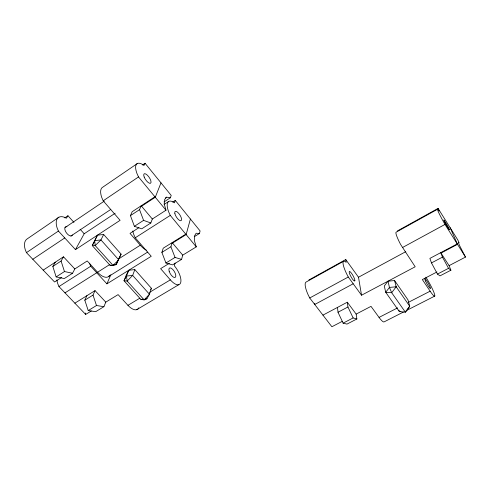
<?xml version="1.0" encoding="UTF-8"?>
<svg xmlns="http://www.w3.org/2000/svg" width="490" height="490" viewBox="0 0 490 490"><rect width="100%" height="100%" fill="white"/><g stroke="black" fill="none" stroke-linecap="round" stroke-linejoin="round"><path stroke-width="0.73" d="M194.267 236.713L199.479 233.497L200.092 230.931L175.279 200.422L172.737 202.064M185.777 234.159L163.244 248.179L161.878 252.381L165.926 263.001L172.572 264.888L181.576 259.406L182.721 255.149L196.276 246.868L194.34 240.486L194.493 235.911L196.141 233.246L199.479 233.497M190.408 219.018L186.127 234.588L172.535 243.04M175.095 263.05L174.33 265.758A13.714 5.77 58.6 0 1 180.718 282.552A13.714 5.77 58.6 0 1 170.342 279.864L160.616 268.649L169.411 263.277M181.576 259.406L175.034 257.428L170.912 246.782L172.18 242.617L182.721 255.149M151.386 288.255L149.456 294.245L146.914 298.784L144.14 299.892L140.869 299.39L124.019 280.746L126.322 274.89L128.778 270.247L134.836 269.61L151.386 288.255L150.663 289.541M175.279 200.422L174.477 202.829L172.437 201.629A17.34 6.437 57.2 0 0 168.811 212.237L170.275 215.392L196.276 246.868M164.04 201.905L170.367 197.789L171.206 195.412L145.046 163.25L142.535 164.959M134.836 269.61L132.649 275.417L127.173 281.064L124.019 280.746L126.506 276.06L128.778 270.247M154.907 196.79L132.184 211.711L130.432 215.618L134.395 226.307L141.733 228.824L150.81 222.993L152.329 219.018L166 210.216L164.193 203.871L164.628 199.504L166.631 197.158L170.367 197.789M160.996 182.862L155.281 197.237L141.573 206.235M86.901 295.678L84.813 300.174L88.218 310.58L95.709 311.671L103.898 306.685L105.785 302.14L118.108 294.613L127.945 305.325A13.371 6.517 58.4 0 0 138.86 307.824M118.108 260.166L116.21 264.6L113.086 265.433L110.036 265.262L92.267 245.594L97.473 235.175L103.66 234.477L121.104 254.132L116.21 264.6L113.466 264.894M130.432 215.618L139.54 209.659L141.2 205.794L152.329 219.018M89.443 263.173L90.742 266.235L106.924 283.839L110.844 274.725M84.813 300.174L93.02 295.084L95.035 290.619L105.785 302.14M145.046 163.25L143.999 165.449L141.775 164.052A17.995 6.731 55.5 0 0 137.059 173.754L138.523 176.945L166 210.216M97.473 235.175L92.267 245.594L95.189 245.57L100.952 239.929L103.66 234.477M118.954 258.304L121.104 254.132M55.315 262.181L52.834 266.444L56.136 276.917L64.312 278.553L72.551 273.261L74.811 268.949L87.22 260.956L97.571 272.238A13.781 6.823 56.1 0 0 109.472 275.564M73.953 222.411L67.957 215.753L66.419 218.215L63.976 217.107A17.138 8.557 53.7 0 0 57.116 227.948L58.414 231.053L75.472 249.612L84.188 233.761L115.168 213.23M52.834 266.444L61.085 261.035L63.492 256.815L74.811 268.949M72.367 235.047L71.938 235.641A5.427 2.707 53.7 0 1 66.995 233.571A5.427 2.707 53.7 0 1 64.974 227.556L65.415 226.974A5.427 2.707 53.7 0 1 66.916 226.723M387.976 281.205L384.289 285.995L385.704 292.273L399.344 311.548L405.377 312.197L409.726 306.244L407.974 299.831L394.591 280.55L387.976 281.205L389.452 287.434L391.694 292.726L405.377 312.197L409.726 306.244L396.171 286.779L394.591 280.55M58.88 217.211L27.507 238.673A16.801 9.218 52.7 0 0 25.217 249.582L26.448 252.644L54.568 281.989L61.562 277.481M137.396 163.495L102.79 187.168A17.616 7.564 54.8 0 0 101.81 197.654L103.2 200.808L120.099 220.322L75.472 249.612M64.809 217.897L67.957 215.753M26.448 252.644L58.414 231.053M103.2 200.808L138.523 176.945M65.047 227.581L104.229 201.145M32.806 259.277L64.741 237.938M70.909 236.015L110.783 209.426M43.206 270.131L63.492 256.815M165.357 197.985L166.631 197.158M164.101 204.434L168.548 201.549M56.136 276.917L64.46 271.54L72.551 273.261M134.395 226.307L143.582 220.365L150.81 222.993M138.903 227.666L130.034 233.381L140.287 245.208A14.143 6.052 56.7 0 0 146.314 250.114M56.92 279.894A16.207 8.857 55.5 0 0 57.71 283.539L58.947 286.564L90.742 266.235M106.924 283.839L151.239 256.282L135.228 237.791L170.275 215.392M64.98 292.861L96.744 272.765M97.571 272.238L109.705 264.557M118.647 258.898L140.287 245.208M108.676 276.483L147.564 252.148M74.86 303.169L95.035 290.619M161.878 252.381L170.912 246.782M88.218 310.58L96.487 305.515L103.898 306.685M165.926 263.001L175.034 257.428M58.947 286.564L85.652 314.433L91.342 310.96M127.945 305.325L139.711 298.257M149.517 292.365L170.342 279.864M136.716 309.698L178.697 284.739M308.853 279.998L345.756 259.547L358.496 277.236L361.534 295.225L415.183 266.781L400.551 244.357A17.707 2.266 60.3 0 1 396.196 232.156L437.582 209.23M397.396 230.937L438.066 208.397L457.85 240.027L459.075 242.764L458.413 242.605L459.528 245.484L465.5 257.085L449.091 265.641L450.91 270.204L439.989 275.87L437.448 274.082L431.488 262.916L429.877 258.408L457.225 243.904M343.698 261.225L306.207 281.989A16.856 4.52 61.1 0 0 308.149 294.821L309.729 297.981L331.889 326.75L342.418 321.262M309.729 297.981L348.28 277.015L361.534 295.225M402.327 247.621L444.994 224.42L465.5 257.085M358.496 277.236L405.775 251.67M353.198 283.771L314.739 304.486L314.672 303.304M322.941 315.131L347.306 302.207L356.144 314.102L356.873 318.972L346.987 324.098L343.11 323.155L338.008 312.234L337.481 307.42M441.006 253.091L457.507 244.345L450.132 227.685M338.008 312.234L347.943 306.991L347.306 302.207M431.488 262.916L442.464 257.121L440.724 252.656L449.091 265.641M356.144 314.102L371.01 306.354L379.046 317.41A14.075 2.811 61.4 0 0 384.319 321.777L403.405 312.057M436.976 271.956L422.343 279.582L430.14 291.189A14.455 1.801 60.7 0 0 434.514 294.08A14.455 1.801 60.7 0 0 425.865 277.181M343.11 323.155L353.131 317.943L356.873 318.972M437.448 274.082L448.534 268.318L450.91 270.204M379.046 317.41L397.617 307.879M408.231 302.428L430.14 291.189M406.13 310.666L434.752 296.089M110.036 265.262L111.408 265.115M140.869 299.39L143.135 299.163M145.401 298.937L146.914 298.784M400.808 311.413L399.344 311.548L398.989 310.115M80.097 229.222L84.188 233.761M444.994 224.42L443.125 221.113A18.099 1.151 60 0 1 438.225 209.751L439.181 210.97L438.066 208.397M442.464 257.121L448.534 268.318M348.28 277.015L346.62 273.812A17.211 3.608 60.8 0 1 344.868 261.415L346.167 262.358L345.756 259.547M347.943 306.991L353.131 317.943M135.228 237.791L133.837 234.679A16.979 7.24 56.8 0 1 132.79 231.004M139.54 209.659L143.582 220.365M93.02 295.084L96.487 305.515M61.085 261.035L64.46 271.54M85.383 313.03L85.652 314.433M396.171 286.779L391.694 292.726L385.704 292.273L389.452 287.434L396.171 286.779M149.456 294.245L144.14 299.892L127.173 281.064L126.506 276.06L132.649 275.417L149.456 294.245M118.69 259.792L113.086 265.433L95.189 245.57L94.68 240.633L100.952 239.929L118.69 259.792M354.87 280.543L354.791 279.864A5.451 1.145 60.8 0 0 351.753 273.634A5.451 1.145 60.8 0 0 349.192 271.889L349.26 272.562A5.451 1.145 60.8 0 0 352.31 278.835A5.451 1.145 60.8 0 0 354.87 280.543M444.889 222.527A5.733 0.367 60 0 0 449.471 229.828A5.733 0.367 60 0 0 445.453 222.239A5.733 0.367 60 0 0 444.889 222.527M425.51 280.997A5.782 0.717 60.7 0 0 430.379 288.567A5.782 0.717 60.7 0 0 426.919 280.972A5.782 0.717 60.7 0 0 425.51 280.997M174.893 213.732A5.488 2.04 57.2 0 0 180.7 220.77A5.488 2.04 57.2 0 0 178.893 213.573A5.488 2.04 57.2 0 0 174.893 213.732M169.185 271.289A5.482 2.309 58.6 0 0 175.163 277.407A5.482 2.309 58.6 0 0 172.713 269.402A5.482 2.309 58.6 0 0 169.185 271.289M144.195 177.074A5.696 2.131 55.5 0 0 150.553 183.242A5.696 2.131 55.5 0 0 147.398 175.224A5.696 2.131 55.5 0 0 144.195 177.074"/></g></svg>
